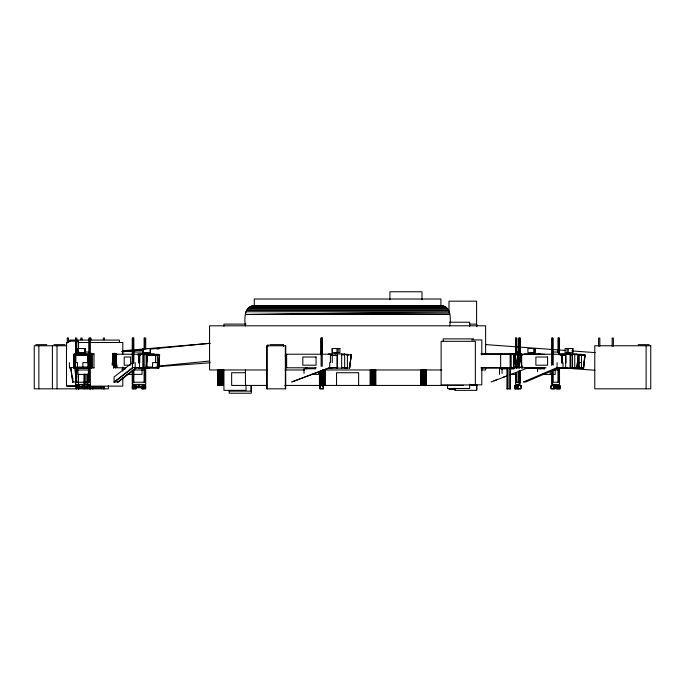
<?xml version="1.0" encoding="UTF-8"?>
<svg xmlns="http://www.w3.org/2000/svg" width="685" height="685" viewBox="0 0 685 685"><rect width="100%" height="100%" fill="white"/><g stroke="black" fill="none" stroke-linecap="round" stroke-linejoin="round"><path stroke-width="1.03" d="M90.394 387.736L90.394 388.84L90.403 387.736L103.897 387.736L103.906 388.84L103.897 387.736M101.448 388.84L101.448 386.631M90.934 353.383L90.848 367.597L91.619 367.597L91.533 353.383L90.934 353.383L91.019 367.879L91.362 353.383L91.276 367.879L91.276 367.434M91.533 353.383L91.447 367.879L91.37 353.666M83.69 384.439L83.63 386.648L83.57 384.439M91.019 367.597L90.968 354.642M91.447 367.434L91.028 367.597L91.105 353.383L91.199 367.434M112.254 364.591L113.085 353.366L113.821 367.862M112.272 365.456L113.085 353.811L113.77 367.571M112.545 364.403L113.068 353.366M113.616 367.862L114.352 353.366L115.328 367.862L114.369 353.811M115.123 367.862L115.859 353.366L116.793 366.578M76.215 385.544L76.155 386.648L89.641 386.648L89.701 385.544L89.641 388.857L89.641 387.753L76.155 387.753L76.215 388.857L76.155 385.544L78.792 385.544L78.792 386.648L78.792 385.544M76.335 387.753L76.275 388.857L76.335 385.544L76.335 386.648M78.604 386.648L78.664 385.544M87.192 386.648L87.252 385.544L89.821 385.544L89.821 386.648M89.821 387.753L89.761 388.857L89.821 385.544M143.816 367.58L146.222 368.136L147.027 354.881L143.816 354.333M146.701 367.58L147.506 355.438M143.662 367.58L158.295 367.58L159.1 355.438L157.49 355.164M515 353.828L513.527 367.597L514.786 353.666M514.914 353.383L516.37 367.879L517.869 353.666L519.144 367.879L517.654 353.383M520.574 353.383L519.024 367.879L520.275 353.666L520.814 353.666M520.42 355.661L520.694 353.383M576.847 368.153L578.311 354.899L572.463 354.35L572.463 367.597L576.847 368.153L578.311 354.899L585.05 354.899L583.594 368.153L560.321 368.153M577.112 367.597L578.568 355.455M572.095 354.899L570.665 354.899L570.665 367.597L583.329 367.597L584.793 355.455L580.897 355.087M349.504 368.136L351.277 354.881L349.504 368.136L349.615 367.58M351.157 354.881L349.624 368.136L344.538 367.58M114.575 353.366L113.838 367.862L112.862 353.366M116.082 353.366L115.345 367.862M115.277 367.571L114.369 353.366M516.404 367.879L517.74 353.383M521.979 367.879L522.098 367.434L522.064 367.879M524.933 367.597L524.599 367.597M449.737 326.026C450.935 319.039 451.081 305.75 440.9 305.647L254.289 305.647C244.108 305.75 244.245 319.039 245.453 326.026M133.327 388.84L133.866 387.736L143.002 387.736L143.002 386.631L133.866 386.631L133.327 385.527M135.476 388.84L136.015 387.736M143.002 388.84L143.533 387.736L145.682 387.736L145.151 388.84M132.256 386.631L132.796 385.527M142.463 385.527L141.932 386.631L141.932 385.527L145.682 385.527L145.682 388.84L141.932 388.84L141.932 387.736L142.463 388.84M75.684 375.329L74.631 367.597L74.28 368.153L74.554 354.35M74.185 354.899L88.519 354.899L88.613 368.153L88.879 354.35L88.519 355.455M87.98 362.536L87.98 355.455L88.057 367.597L88.331 367.049L75.102 367.049L74.828 367.597L75.102 354.899L75.144 367.597M552.863 388.857L553.84 387.753L558.061 387.753L558.061 386.648L553.84 386.648L552.863 385.544M554.019 388.857L554.996 387.753M558.061 388.857L559.029 387.753L560.184 387.753L559.208 388.857M550.911 386.648L551.896 385.544M557.085 385.544L556.109 386.648L556.109 385.544L560.184 385.544L560.184 388.857L556.109 388.857L556.109 387.753L557.085 388.857M520.035 388.84L521.114 387.736M515.711 385.527L514.632 386.631L516.302 385.527M517.303 386.631L518.374 385.527M518.973 385.527L517.894 386.631L516.302 386.631L516.302 387.736L517.894 387.736L518.973 388.84M322.215 388.84L323.217 387.736M320.006 386.631L321.017 385.527M319.929 386.631L321.119 385.527M117.752 381.939L136.169 367.58L136.169 368.136L117.752 382.487L117.752 381.939L114.07 381.939L132.488 367.58L141.966 367.58M494.022 380.8L496.942 379.67M502.773 377.401L505.684 376.27M507.14 375.894L491.111 381.939M510.051 374.763L528.512 367.58L528.512 368.136M293.129 381.562L330.179 367.58L330.179 368.136M122.153 351.876L142.3 349.898M150.786 349.067L210.184 343.236M124.935 369.352L122.812 369.566L122.615 367.494M158.877 366.021L209.781 361.029M122.658 350.771L142.848 349.059M146.042 348.785L209.798 343.365M122.033 369.155L124.156 368.975M121.776 351.619L143.054 350.052M156.891 349.033L159.014 348.879M121.998 369.258L124.131 369.104M158.175 366.603L210.321 362.776M449.625 313.096L245.453 314.483L245.881 311.752L449.3 311.752L245.453 314.483L449.737 314.483L449.446 312.66M252.902 305.758L442.279 305.758M251.558 306.084L443.632 306.084M250.273 306.615L444.907 306.615M249.092 307.334L446.089 307.334M248.038 308.233L447.142 308.233M247.139 309.286L448.05 309.286M246.412 310.476L448.769 310.476M449.677 322.224L469.662 322.224L469.662 326.497M246.026 324.099L223.935 324.099L223.935 326.24M469.473 324.108L476.837 324.108L476.837 326.24M67.267 338.056L68.491 338.056L68.491 341.969M89.118 354.693L89.118 338.073L90.985 338.056L90.985 339.854M322.224 338.056L321.008 338.056L321.008 354.71M473.609 338.887L443.238 338.887L443.238 341.318M471.674 339.931L481.803 339.931L481.803 354.89M67.507 341.121L78.544 341.121L78.544 348.596M68.62 342.509L66.496 342.509L66.496 386.126L76.061 386.126M78.184 342.509L122.812 342.509L122.812 354.214M35.8 344.649L46.837 344.649M53.935 344.649L64.981 344.649M269.976 344.649L282.802 344.649M638.163 344.649L649.2 344.649M66.719 345.762L34.25 345.762L34.25 388.823L108.376 388.823L108.376 385.672M76.788 352.03L78.912 352.03M85.017 352.03L89.187 352.03M133.301 352.013L143.131 352.013M321.017 352.013L322.207 352.013M515.839 352.013L518.896 352.013M553.129 352.03L558.934 352.03L558.934 354.239M567.394 352.621L569.595 352.621L569.595 353.957L567.394 353.957L567.471 352.621M115.859 353.811L116.784 367.571M90.223 353.905L94.102 353.905M138.027 353.957L154.262 353.957M328.303 353.957L344.555 353.957M480.853 353.905L516.781 353.871M517.774 353.828L518.905 367.597L519.444 367.597M520.728 353.828L521.653 367.597L522.193 367.597M524.111 353.957L540.379 353.957M73.997 353.974L91.97 354.076L91.97 367.879M519.513 354.076L510.119 354.076L510.119 367.879M560.321 353.974L576.933 353.974M76.086 354.239L81.352 354.239M82.962 354.239L91.242 354.239L91.242 367.802L76.086 367.802M149.63 354.222L116.484 354.222L116.484 367.785L125.946 367.785M286.544 354.222L332.259 354.222M482.351 354.222L567.874 354.239M158.363 354.333L143.507 354.333L143.507 368.136M538.247 354.333L544.678 354.333M581.993 354.35L572.3 354.35L572.3 368.153M116.878 354.625L114.789 354.625L114.789 367.434L116.878 367.434M522.535 354.642L517.988 354.642L517.988 367.451L522.535 367.451M113.667 354.941L115.756 354.941M341.883 354.881L344.649 354.881M522.835 354.958L513.536 354.958L513.536 360.995M74.733 355.455L88.374 355.455M138.019 355.438L140.494 355.438M146.864 355.438L159.1 355.438M330.752 355.438L337.491 355.438L337.491 368.136M560.321 355.455L565.904 355.455L565.904 362.862M578.363 355.455L584.793 355.455M89.718 357.022L90.446 357.022L90.446 365.208L89.718 365.208M75.144 362.63L77.474 362.63L77.474 367.597M157.396 362.613L152.567 362.613L152.567 367.58M578.885 362.63L581.471 362.63M129.568 365.191L124.216 365.191L124.216 357.005L130.63 357.005L130.63 365.191M113.667 367.014L116.793 367.014M146.402 367.032L152.729 367.032M522.835 367.032L513.536 367.032L513.536 363.007M576.873 367.049L583.329 367.597M516.25 367.434L514.906 353.828M69.425 367.597L88.879 367.597M286.458 367.571L285.337 354.642M337.799 367.58L329.725 367.58L291.673 381.939L292.135 381.939M341.781 367.58L347.406 367.58M527.347 367.597L535.747 367.58L535.747 368.136M535.987 367.58L544.404 367.58M567.214 367.597L557.059 367.597L523.477 381.956L525.755 381.956L559.345 367.597L559.345 368.153M135.793 367.751L149.63 367.785M286.544 367.785L316.342 367.785M330.042 367.785L332.259 367.785M482.351 367.785L507.653 367.785M509.649 367.785L514.067 367.691L514.067 368.761L509.494 368.744M546.031 367.802L521.662 367.802L521.662 354.239M558.335 367.802L567.874 367.802M89.649 367.879L94.102 367.879M480.853 367.879L519.513 367.879M90.343 368.153L73.997 368.153L73.997 355.455M138.019 368.136L158.783 368.136L159.579 354.881L156.368 354.333M329.571 368.136L347.415 368.136L347.415 354.333L344.529 354.333L351.277 354.881M527.459 368.136L544.678 368.136M315.357 368.744L303.96 368.744L304.037 373.436M507.499 368.744L499.511 368.744L499.511 374.37M544.584 368.761L537.537 368.761L537.537 371.578M76.788 369.977L89.187 369.977M133.301 369.96L144.638 369.96M266.842 369.968L209.567 369.968L209.567 325.803L485.622 325.803L485.622 354.196M285.029 369.968L304.791 369.968M324.056 369.968L441.748 369.968M481.341 369.968L485.622 369.968L485.622 367.862M554.096 369.977L558.934 369.977L558.934 367.768M245.453 372.734L231.65 372.734L231.65 385.432L267.124 385.432M126.862 374.37L142.009 374.37L142.009 369.686M311.161 374.37L318.448 374.37L318.448 372.494M510.496 374.37L516.019 374.37L516.019 372.494M89.204 374.387L77.936 374.387L77.936 369.703M542.469 374.387L555.184 374.387L555.184 369.703M75.752 381.956L72.824 381.956L70.718 367.597L72.824 382.504L72.824 377.983M321.017 382.213L322.215 382.213M518.905 382.213L515.848 382.213L515.848 372.683M76.797 382.23L89.178 382.23L89.178 369.523M90.403 384.439L75.581 384.439L75.581 367.46M321.008 384.422L322.224 384.422M470.758 384.824L481.803 384.824L481.803 367.717M475.715 384.936L441.131 384.936L441.131 341.318L475.356 341.318L475.356 384.936M284.797 385.432L463.539 385.432M471.819 385.432L477.342 385.432M319.904 385.527L323.32 385.527L323.217 388.84M67.507 386.006L76.095 386.006M78.441 386.006L78.544 374.25M78.184 386.126L84.563 386.126M89.872 386.126L122.812 386.126L122.812 377.615M323.217 386.631L322.198 385.527M319.904 387.736L321.119 388.84M319.904 388.84L323.32 388.84M506.917 388.857L510.505 388.857M448.983 389.517L455.354 389.517M228.978 391.126L251.07 391.126L251.07 385.783M485.605 344.581L565.408 350.446M571.787 350.908L595.197 352.629M558.797 367.614L594.974 370.277M346.541 355.044L348.434 355.198M541.904 354.333L543.744 354.487M538.436 354.333L540.268 354.487M579.202 354.35L585.05 354.899L583.594 368.153L579.202 367.597M541.904 367.58L543.839 367.802M538.436 367.58L543.256 368.136L543.256 367.58M155.889 367.032L158.295 367.58M156.368 367.58L158.783 368.136L159.579 354.881L147.027 354.881L146.222 368.136M517.303 387.736L518.374 388.84M516.302 388.84L514.632 387.736L515.711 388.84M520.035 385.527L521.114 386.631M550.911 387.753L551.896 388.857M559.208 385.544L560.184 386.648L559.029 386.648L558.061 385.544M554.019 385.544L554.996 386.648M516.379 367.597L516.25 367.879M132.256 387.736L132.796 388.84M145.151 385.527L145.682 386.631L143.533 386.631L143.002 385.527M135.476 385.527L136.015 386.631M520.403 353.383L521.764 367.597M115.876 353.366L116.621 367.571M75.384 367.759L75.684 369.806M76.429 374.935L76.737 376.99M76.429 379.901L76.737 382.504L76.797 367.408M285.345 355.926L286.553 367.571M520.609 353.666L521.876 367.597M87.192 387.753L87.252 388.857L87.175 374.173M78.604 387.753L78.664 388.857M283.436 344.529L283.462 346.636M267.921 344.529L267.946 346.636M517.175 384.422L517.192 386.631M321.059 384.422L321.059 385.895L321.119 370.628M646.109 345.762L646.109 388.823M613.383 346.216L613.375 338.056L612.159 338.056L612.159 346.208M599.82 346.208L599.812 338.056L598.596 338.056L598.596 346.216M581.471 355.455L581.471 367.597M578.945 354.899L578.945 367.049M578.774 355.455L578.885 367.597M574.732 354.35L574.732 368.153M572.583 348.554L572.583 352.689M570.083 353.974L570.083 368.153M569.158 352.621L569.158 353.957M568.815 352.621L568.815 353.957M568.259 348.554L568.259 352.689M567.034 348.554L567.034 352.689M565.69 355.455L565.69 368.153M563.027 362.63L563.027 368.153M562.325 355.455L562.325 362.862M561.931 355.284L561.931 362.588M561.691 354.642L561.691 363.178M559.517 354.727L559.517 338.073L557.967 338.073L557.967 352.578M559.517 367.46L559.517 384.439L551.596 384.439L551.596 370.645M558.934 338.073L558.934 354.693M558.934 367.408L558.934 382.23L553.137 382.23L553.137 370.585M559.029 385.544L559.029 388.857M558.54 338.073L558.54 352.604M558.54 369.583L558.54 382.316M557.967 369.523L557.967 382.23M557.059 362.63L557.059 368.153M556.323 384.439L556.323 386.648M555.749 384.439L555.749 386.648M554.781 384.439L554.781 386.648M553.84 385.544L553.84 388.857M553.137 365.285L553.137 338.073L551.596 338.073L551.596 365.336M552.564 338.073L552.564 364.274M552.564 370.645L552.564 384.439M550.26 371.578L550.26 374.387M544.164 367.708L544.164 368.778M543.976 367.708L543.976 368.778M540.431 367.708L540.431 368.778M540.242 367.708L540.242 368.778M539.266 367.708L539.266 368.778M534.891 348.537L534.891 352.672M533.795 348.537L533.795 352.672M533.392 352.604L533.392 353.94M533.204 352.604L533.204 353.94M531.26 352.604L531.26 353.94M531.089 352.604L531.089 353.94M528.032 367.58L528.032 368.136M520.189 354.71L520.189 338.056L518.828 338.056L518.828 354.676M520.189 370.628L520.189 384.422L515.557 384.422L515.557 374.875M519.898 338.056L519.898 354.676M519.898 370.568L519.898 382.213M519.127 338.056L519.127 354.71M519.127 370.628L519.127 384.422M518.828 371.621L518.828 382.213M518.554 384.422L518.554 385.895M518.262 384.422L518.262 385.895M517.894 385.527L517.894 388.84M517.492 384.422L517.492 386.631M517.303 385.527L517.303 388.84M516.918 352.561L516.918 338.056L515.557 338.056L515.557 354.71M516.918 372.683L516.918 382.213M515.848 338.056L515.848 354.676M515.223 385.527L515.223 388.84M513.964 367.691L513.964 368.761M513.57 354.076L513.57 367.879M512.996 367.691L512.996 368.761M512.894 367.691L512.894 368.761M511.644 367.691L511.644 368.761M511.549 367.691L511.549 368.761M511.173 353.871L511.173 367.879M510.573 367.691L510.573 368.761M510.479 367.691L510.462 388.857M509.255 367.879L509.255 388.857M507.773 367.879L507.773 388.857M506.917 367.879L506.96 388.857M504.888 367.691L504.991 368.761M503.92 367.691L503.92 368.761M503.817 367.691L503.817 368.761M502.567 367.691L502.567 368.761M502.473 367.691L502.473 368.761M502.036 368.744L502.036 373.436M501.497 367.691L501.497 368.761M501.403 367.691L501.403 368.761M500.649 353.871L500.649 367.879M476.837 385.013L476.837 390.356L454.754 390.356L454.754 388.224M476.589 326.719L476.589 301.177L448.983 301.177L448.983 311.821M476.589 385.261L476.589 389.517M469.662 384.199L469.662 388.472L447.57 388.472L447.57 385.27M440.9 305.647L440.9 299.02L254.289 299.02L254.289 305.647M426.507 369.968L426.507 385.432M426.412 369.968L426.412 385.432M426.241 369.968L426.241 385.432M426.019 369.968L426.019 385.432M425.736 369.968L425.736 385.432M425.411 369.968L425.411 385.432M425.034 369.968L425.034 385.432M424.64 369.968L424.64 385.432M424.212 369.968L424.212 385.432M423.784 369.968L423.784 385.432M423.356 369.968L423.356 385.432M422.928 369.968L422.928 385.432M422.534 369.968L422.534 385.432M422.166 369.968L422.166 385.432M422.011 299.756L422.011 291.767L389.928 291.767L389.928 299.756M421.832 369.968L421.832 385.432M421.549 369.968L421.549 385.432M421.326 369.968L421.326 385.432M421.155 369.968L421.155 385.432M421.061 369.968L421.027 385.432M375.714 369.968L375.748 385.432M375.611 369.968L375.611 385.432M375.449 369.968L375.449 385.432M375.226 369.968L375.226 385.432M374.943 369.968L374.943 385.432M374.609 369.968L374.609 385.432M374.241 369.968L374.241 385.432M373.839 369.968L373.839 385.432M373.419 369.968L373.419 385.432M372.991 369.968L372.991 385.432M372.554 369.968L372.554 385.432M372.135 369.968L372.135 385.432M371.732 369.968L371.732 385.432M371.364 369.968L371.364 385.432M371.039 369.968L371.039 385.432M370.756 369.968L370.756 385.432M370.534 369.968L370.534 385.432M370.362 369.968L370.362 385.432M370.26 369.968L370.225 385.432M358.632 385.432L358.632 372.734L336.549 372.734L336.549 385.432M344.658 354.333L344.658 368.136M341.669 353.957L341.669 368.136M338.184 348.537L338.184 352.672M337.422 352.604L337.422 353.94M337.174 352.604L337.174 353.94M336.977 348.537L336.977 352.672M336.986 355.438L336.96 368.136M335.196 352.604L335.29 353.94M332.396 348.537L332.396 352.672M332.259 355.267L332.259 362.57M330.401 355.438L330.401 362.613M329.725 362.613L329.725 368.136M324.921 369.968L324.921 385.432M324.818 369.968L324.818 385.432M324.656 369.968L324.656 385.432M324.433 369.968L324.433 385.432M324.151 369.968L324.151 385.432M323.817 369.968L323.817 385.432M323.448 369.968L323.448 385.432M323.046 369.968L323.046 385.432M322.626 369.968L322.626 385.432M322.215 338.056L322.224 366.381M322.198 385.432L322.215 370.568L322.173 385.895M322.113 338.056L322.113 354.71M321.762 371.005L321.762 385.432M321.342 372.032L321.342 385.432M321.119 338.056L321.119 366.381M321.017 371.621L320.94 385.432M320.571 372.032L320.571 385.432M320.246 372.032L320.246 385.432M319.964 372.032L320.006 388.84M319.732 372.032L319.732 385.432M319.57 372.032L319.57 385.432M319.433 372.032L319.467 385.432M315.331 367.691L315.254 368.761M305.972 367.691L305.981 368.761M305.904 367.691L305.904 368.761M286.638 354.222L286.638 367.785M285.731 355.215L285.731 345.762L266.611 345.762L266.611 388.823L285.731 388.823L285.731 366.766M285.354 345.762L285.354 388.823M267.21 345.762L267.21 388.823M251.301 385.749L251.301 393.233L229.218 393.233L229.218 391.092M246.026 385.013L246.026 390.356L223.935 390.356L223.935 370.046M245.453 369.968L245.453 385.432M223.37 369.968L223.37 385.432L217.847 385.432L217.847 369.968M223.233 369.968L223.233 385.432M223.07 369.968L223.07 385.432M222.839 369.968L222.839 385.432M222.556 369.968L222.556 385.432M222.231 369.968L222.231 385.432M221.863 369.968L221.863 385.432M221.46 369.968L221.46 385.432M221.041 369.968L221.041 385.432M220.604 369.968L220.604 385.432M220.176 369.968L220.176 385.432M219.757 369.968L219.757 385.432M219.354 369.968L219.354 385.432M218.986 369.968L218.986 385.432M218.652 369.968L218.652 385.432M218.378 369.968L218.378 385.432M218.147 369.968L218.147 385.432M217.984 369.968L217.881 385.432M157.396 355.438L157.396 367.58M155.581 355.438L155.581 362.519M150.126 348.537L150.126 352.672M147.378 352.604L147.378 353.94M147.292 352.604L147.292 353.94M146.667 363.607L146.667 367.58M145.973 352.604L145.973 353.94M145.708 349.401L145.708 338.056L144.107 338.056L144.107 349.384M145.708 367.443L145.708 384.422L132.239 384.422L132.239 370.628M145.631 352.604L145.631 353.94M145.417 352.604L145.417 353.94M145.16 352.604L145.16 353.94M144.843 354.333L144.843 368.136M144.638 338.056L144.638 349.384M144.638 352.561L144.638 354.676M144.638 367.383L144.638 382.213L133.31 382.213L133.31 369.506M144.107 369.506L144.107 382.213M143.533 385.527L143.533 388.84M143.465 348.537L143.465 352.672M142.84 353.957L142.84 368.136M139.74 355.438L139.74 362.844M139.774 384.422L139.774 386.631M139.509 355.438L139.509 368.136M138.755 355.695L138.755 363.161M138.695 384.422L138.695 386.631M138.567 355.267L138.567 362.57M138.173 384.422L138.173 386.631M135.21 362.613L135.21 368.136M133.84 363.153L133.84 338.056L132.239 338.056L132.239 363.196M133.84 369.506L133.84 382.213M133.866 385.527L133.866 388.84M133.31 338.056L133.31 363.153M132.77 338.056L132.77 363.196M132.77 370.628L132.77 384.422M122.812 366.98L122.812 371.236M119.387 342.509L119.387 340.077L69.93 340.077L69.93 341.695M104.54 339.854L104.54 338.056L103.324 338.056L103.324 339.854M103.897 388.84L103.897 386.631L90.394 386.631L90.403 388.84M93.973 353.871L93.973 367.879M91.756 354.076L91.756 367.879M91.55 353.871L91.55 367.879M90.343 338.073L90.343 384.439M89.632 368.153L89.632 354.35L74.04 354.35L74.04 368.153M89.478 354.35L89.478 368.153M89.178 338.073L89.178 352.578M89.118 367.408L89.118 382.23M88.613 367.597L88.613 368.153M88.374 367.597L88.374 362.63L82.868 362.63L82.868 367.597M88.408 369.703L88.408 374.387M87.911 374.173L87.911 385.706M85.813 374.173L85.813 388.857M84.589 348.554L84.589 352.689M84.529 374.173L84.529 388.857M83.938 374.173L83.938 388.857M83.279 352.621L83.279 353.957M82.405 384.439L82.346 386.648M82.054 339.854L82.054 338.056L80.83 338.056L80.83 339.854M81.378 352.621L81.378 353.957M78.604 385.544L78.604 388.857M78.064 348.554L78.064 352.689M76.797 354.693L76.797 338.073L75.581 338.073L75.581 354.727M75.847 355.455L75.847 362.536M75.641 338.073L75.641 354.727M75.641 367.46L75.641 384.439M75.299 354.899L75.299 367.597M74.631 367.597L74.631 368.153M74.194 354.35L74.194 368.153M69.425 362.63L69.425 368.153M67.267 338.056L67.267 343.039M57.026 345.762L57.026 388.823M52.394 345.762L52.394 388.823M38.865 345.762L38.865 388.823M307.008 367.691L307.008 368.761L307 367.691M307.085 367.691L307.085 368.761L307.077 367.691M92.86 387.736L92.852 388.84L92.852 387.736M78.792 387.753L78.724 388.857L78.792 387.753M132.488 362.613L114.07 376.964L114.07 382.487L132.488 368.136L132.488 362.613M650.75 345.762L594.768 345.762L594.768 388.823L650.75 388.823L650.75 345.762M150.477 348.537L142.591 348.537L142.591 352.672L150.477 352.672L150.477 348.537M339.914 348.537L332.079 348.537L332.079 352.672L339.914 352.672L339.914 348.537M535.019 348.537L527.904 348.537L527.904 352.672L535.019 352.672L535.019 348.537M85.522 348.554L77.799 348.554L77.799 352.689L85.522 352.689L85.522 348.554M572.951 348.554L565.031 348.554L565.031 352.689L572.951 352.689L572.951 348.554M83.39 352.621L81.138 352.621L81.138 353.957L83.39 353.957L83.39 352.621M316.05 357.005L302.804 357.005L302.804 365.191L316.05 365.191L316.05 357.005M547.58 357.022L535.884 357.022L535.884 365.208L547.58 365.208L547.58 357.022M136.015 385.527L132.256 385.527L132.256 388.84L136.015 388.84L136.015 385.527M521.114 385.527L514.632 385.527L514.632 388.84L521.114 388.84L521.114 385.527M554.996 385.544L550.911 385.544L550.911 388.857L554.996 388.857L554.996 385.544M92.86 388.84L92.852 386.631L92.852 388.84"/></g></svg>
